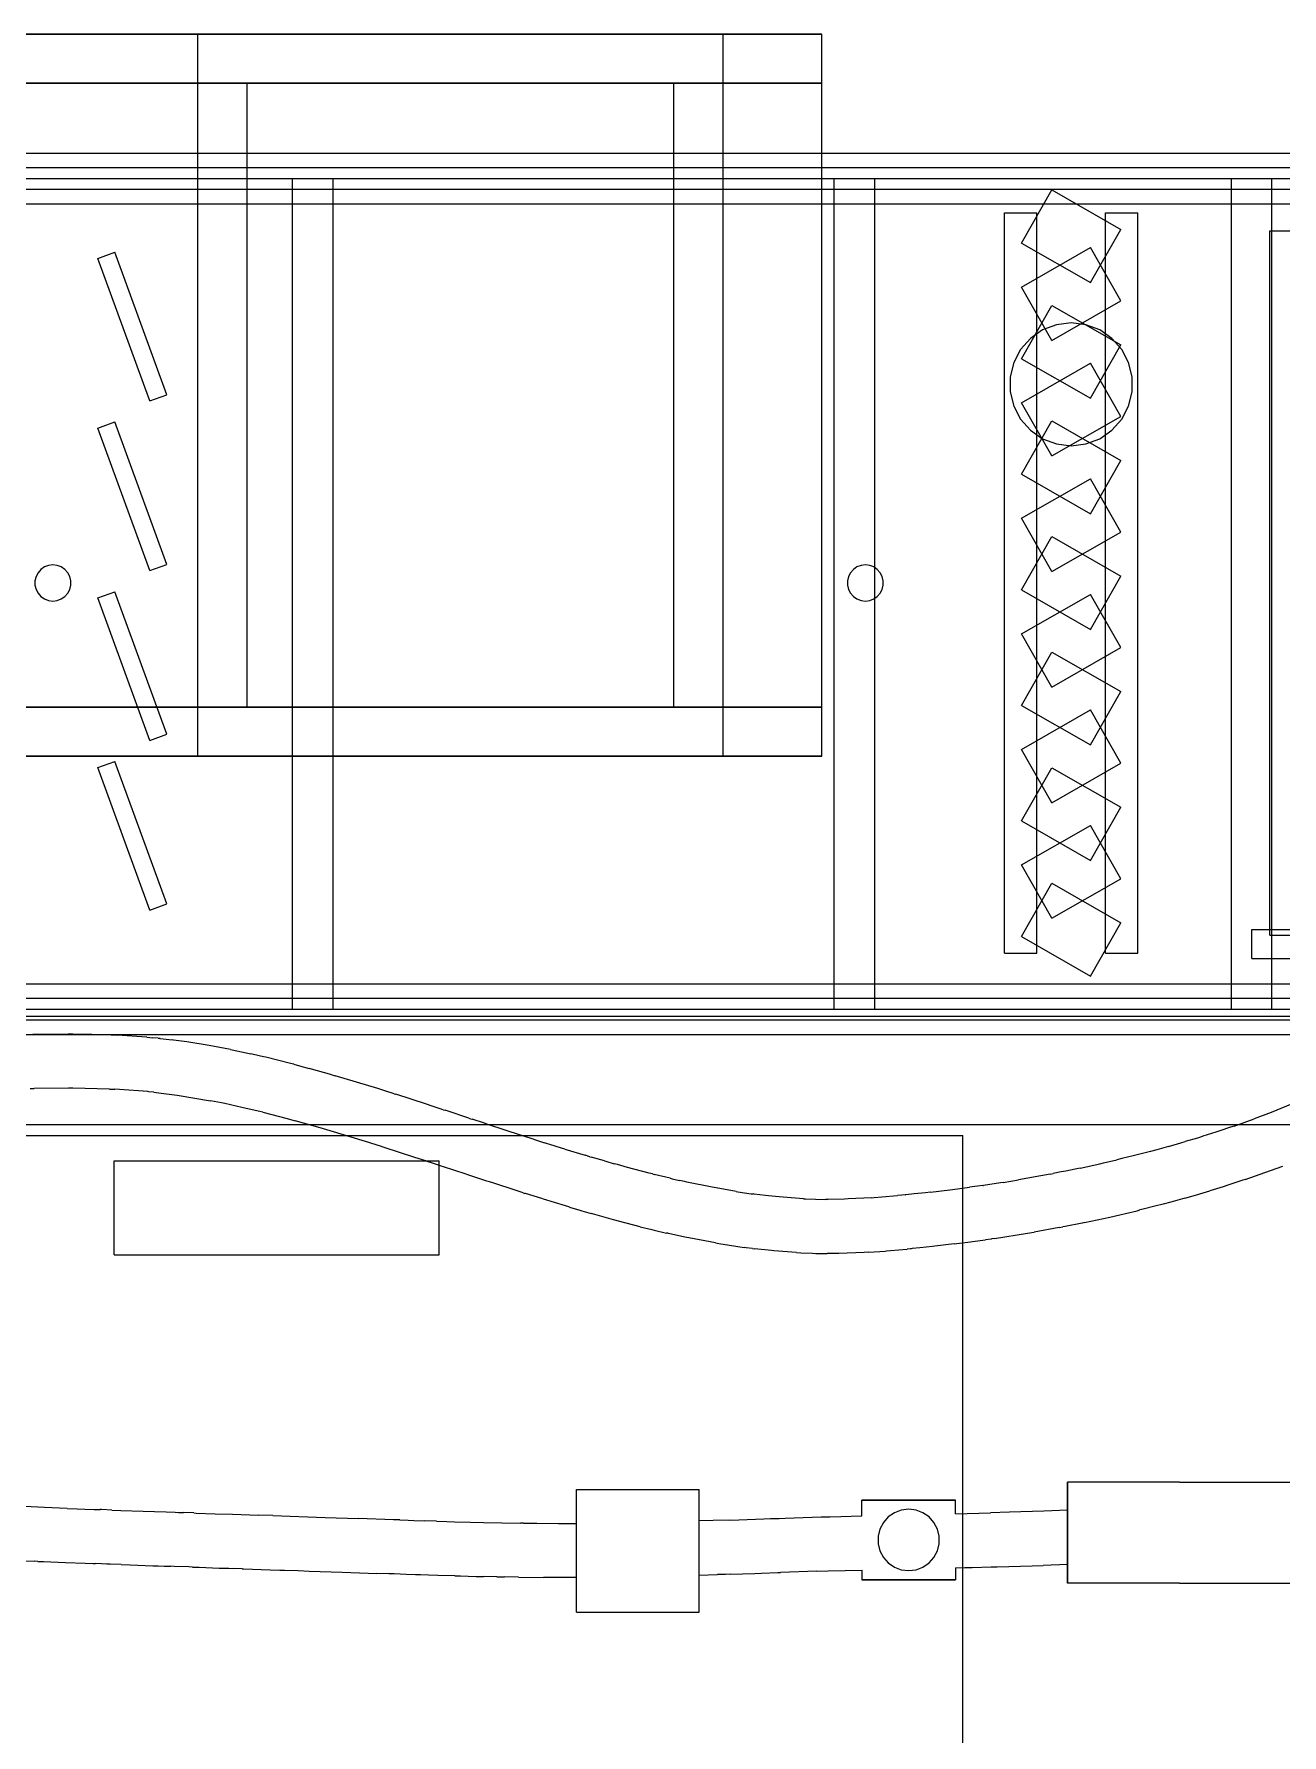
# Model space of a CAD drawing. Header units: millimetres. Extents: x -1175 to 655, y -895 to 720.
# Drawn here: x -261 to -223, y 9 to 60.8 of the extents above; entities that cross this region are included whole.
import ezdxf

# ---------------------------------------------------------------- set-up
doc = ezdxf.new("R2010")
doc.units = ezdxf.units.MM
doc.layers.add('HIDDEN', color=8, linetype='Continuous')
doc.layers.add('VISIBLE', color=7, linetype='Continuous')

msp = doc.modelspace()

# ---------------------------------------------------------------- linework, layer by layer
at = {"layer": 'HIDDEN'}
for points in [[(-237, 60.8), (-357, 60.8)], [(-300.9, 60.8), (-237, 60.8)], [(-300.9, 60.8), (-237, 60.8)], [(-256, 60.8), (-240, 60.8)], [(-256, 38.8), (-256, 60.8)], [(-240, 38.8), (-240, 60.8)], [(-237, 38.8), (-237, 60.8)], [(-237, 38.8), (-237, 60.8)], [(-237, 38.8), (-237, 60.8)], [(-237, 59.3), (-357, 59.3)], [(-237, 59.3), (-357, 59.3)], [(-300.9, 59.3), (-237, 59.3)], [(-300.9, 59.3), (-237, 59.3)], [(-254.5, 40.3), (-254.5, 59.3)], [(-241.5, 59.3), (-254.5, 59.3)], [(-241.5, 40.3), (-241.5, 59.3)], [(-237, 40.3), (-237, 59.3)], [(-237, 40.3), (-237, 59.3)], [(-237, 40.3), (-237, 59.3)], [(-237, 40.3), (-237, 59.3)], [(-317.4, 57.17), (-97.4, 57.17)], [(-317.4, 57.17), (-97.4, 57.17)], [(-317.4, 57.17), (-97.4, 57.17)], [(-256, 38.8), (-256, 57.17)], [(-254.5, 40.3), (-254.5, 57.17)], [(-241.5, 40.3), (-241.5, 57.17)], [(-240, 38.8), (-240, 57.17)], [(-237, 38.8), (-237, 57.17)], [(-317.4, 56.73), (-97.4, 56.73)], [(-317.4, 56.73), (-97.4, 56.73)], [(-317.4, 56.4), (-97.4, 56.4)], [(-317.4, 56.4), (-97.4, 56.4)], [(-317.4, 56.4), (-97.4, 56.4)], [(-317.4, 56.4), (-97.4, 56.4)], [(-317.4, 56.07), (-97.4, 56.07)], [(-317.4, 56.07), (-97.4, 56.07)], [(-253.116, 56.4), (-251.884, 56.4)], [(-253.116, 56.4), (-251.884, 56.4)], [(-253.116, 31.1), (-253.116, 56.4)], [(-253.116, 31.1), (-253.116, 56.4)], [(-253.116, 56.4), (-251.884, 56.4)], [(-253.116, 56.4), (-251.884, 56.4)], [(-253.116, 31.1), (-253.116, 56.4)], [(-253.116, 55.63), (-253.116, 56.4)], [(-251.884, 31.1), (-251.884, 56.4)], [(-251.884, 31.1), (-251.884, 56.4)], [(-251.884, 31.1), (-251.884, 56.4)], [(-251.884, 55.63), (-251.884, 56.4)], [(-236.616, 56.4), (-235.384, 56.4)], [(-236.616, 56.4), (-235.384, 56.4)], [(-236.616, 31.1), (-236.616, 56.4)], [(-236.616, 31.1), (-236.616, 56.4)], [(-236.616, 56.4), (-235.384, 56.4)], [(-236.616, 56.4), (-235.384, 56.4)], [(-236.616, 31.1), (-236.616, 56.4)], [(-236.616, 55.63), (-236.616, 56.4)], [(-235.384, 31.1), (-235.384, 56.4)], [(-235.384, 31.1), (-235.384, 56.4)], [(-235.384, 31.1), (-235.384, 56.4)], [(-235.384, 55.63), (-235.384, 56.4)], [(-230.915, 54.43), (-229.985, 56.053)], [(-230.915, 54.43), (-229.985, 56.053)], [(-229.985, 56.053), (-227.885, 54.85)], [(-229.985, 56.053), (-227.885, 54.85)], [(-224.516, 56.4), (-223.284, 56.4)], [(-224.516, 56.4), (-223.284, 56.4)], [(-224.516, 31.1), (-224.516, 56.4)], [(-224.516, 31.1), (-224.516, 56.4)], [(-224.516, 56.4), (-223.284, 56.4)], [(-224.516, 56.4), (-223.284, 56.4)], [(-224.516, 31.1), (-224.516, 56.4)], [(-224.516, 55.63), (-224.516, 56.4)], [(-223.284, 31.1), (-223.284, 56.4)], [(-223.284, 31.1), (-223.284, 56.4)], [(-223.284, 31.1), (-223.284, 56.4)], [(-223.284, 55.63), (-223.284, 56.4)], [(-317.4, 55.63), (-97.4, 55.63)], [(-317.4, 55.63), (-97.4, 55.63)], [(-317.4, 55.63), (-97.4, 55.63)], [(-231.435, 55.355), (-230.445, 55.355)], [(-231.435, 55.355), (-230.445, 55.355)], [(-231.435, 32.805), (-231.435, 55.355)], [(-231.435, 32.805), (-231.435, 55.355)], [(-230.445, 32.805), (-230.445, 55.355)], [(-230.445, 32.805), (-230.445, 55.355)], [(-228.355, 55.355), (-227.365, 55.355)], [(-228.355, 55.355), (-227.365, 55.355)], [(-228.355, 32.805), (-228.355, 55.355)], [(-228.355, 32.805), (-228.355, 55.355)], [(-227.365, 32.805), (-227.365, 55.355)], [(-227.365, 32.805), (-227.365, 55.355)], [(-230.915, 54.43), (-228.815, 53.227)], [(-230.915, 54.43), (-228.815, 53.227)], [(-228.815, 53.227), (-227.885, 54.85)], [(-228.815, 53.227), (-227.885, 54.85)], [(-223.35, 54.805), (-211.25, 54.805)], [(-223.35, 54.805), (-211.25, 54.805)], [(-223.35, 33.355), (-223.35, 54.805)], [(-223.35, 33.355), (-223.35, 54.805)], [(-259.05, 53.966), (-258.534, 54.154)], [(-259.05, 53.966), (-258.534, 54.154)], [(-257.466, 49.626), (-259.05, 53.966)], [(-257.466, 49.626), (-259.05, 53.966)], [(-256.95, 49.814), (-258.534, 54.154)], [(-256.95, 49.814), (-258.534, 54.154)], [(-230.915, 53.09), (-228.815, 54.293)], [(-230.915, 53.09), (-228.815, 54.293)], [(-227.885, 52.67), (-228.815, 54.293)], [(-227.885, 52.67), (-228.815, 54.293)], [(-229.985, 51.467), (-230.915, 53.09)], [(-229.985, 51.467), (-230.915, 53.09)], [(-230.915, 50.91), (-229.985, 52.533)], [(-230.915, 50.91), (-229.985, 52.533)], [(-229.985, 51.467), (-227.885, 52.67)], [(-229.985, 51.467), (-227.885, 52.67)], [(-229.985, 52.533), (-227.885, 51.33)], [(-229.985, 52.533), (-227.885, 51.33)], [(-229.848, 51.946), (-230.269, 51.786)], [(-229.4, 52), (-229.848, 51.946)], [(-228.952, 51.946), (-229.4, 52)], [(-228.531, 51.786), (-228.952, 51.946)], [(-230.64, 51.53), (-230.939, 51.192)], [(-230.269, 51.786), (-230.64, 51.53)], [(-228.815, 49.707), (-227.885, 51.33)], [(-228.815, 49.707), (-227.885, 51.33)], [(-228.16, 51.53), (-228.531, 51.786)], [(-227.861, 51.192), (-228.16, 51.53)], [(-231.148, 50.793), (-231.256, 50.355)], [(-230.939, 51.192), (-231.148, 50.793)], [(-230.915, 50.91), (-228.815, 49.707)], [(-230.915, 50.91), (-228.815, 49.707)], [(-227.652, 50.793), (-227.861, 51.192)], [(-227.544, 50.355), (-227.652, 50.793)], [(-231.256, 50.355), (-231.256, 49.905)], [(-230.915, 49.57), (-228.815, 50.773)], [(-230.915, 49.57), (-228.815, 50.773)], [(-227.885, 49.15), (-228.815, 50.773)], [(-227.885, 49.15), (-228.815, 50.773)], [(-227.544, 49.905), (-227.544, 50.355)], [(-257.466, 49.626), (-256.95, 49.814)], [(-257.466, 49.626), (-256.95, 49.814)], [(-231.256, 49.905), (-231.148, 49.467)], [(-227.652, 49.467), (-227.544, 49.905)], [(-231.148, 49.467), (-230.939, 49.068)], [(-229.985, 47.947), (-230.915, 49.57)], [(-229.985, 47.947), (-230.915, 49.57)], [(-227.861, 49.068), (-227.652, 49.467)], [(-259.05, 48.796), (-258.534, 48.984)], [(-259.05, 48.796), (-258.534, 48.984)], [(-257.466, 44.456), (-259.05, 48.796)], [(-257.466, 44.456), (-259.05, 48.796)], [(-256.95, 44.644), (-258.534, 48.984)], [(-256.95, 44.644), (-258.534, 48.984)], [(-230.939, 49.068), (-230.64, 48.73)], [(-230.915, 47.39), (-229.985, 49.013)], [(-230.915, 47.39), (-229.985, 49.013)], [(-230.64, 48.73), (-230.269, 48.474)], [(-229.985, 47.947), (-227.885, 49.15)], [(-229.985, 47.947), (-227.885, 49.15)], [(-229.985, 49.013), (-227.885, 47.81)], [(-229.985, 49.013), (-227.885, 47.81)], [(-228.531, 48.474), (-228.16, 48.73)], [(-228.16, 48.73), (-227.861, 49.068)], [(-230.269, 48.474), (-229.848, 48.314)], [(-229.848, 48.314), (-229.4, 48.26)], [(-229.4, 48.26), (-228.952, 48.314)], [(-228.952, 48.314), (-228.531, 48.474)], [(-228.815, 46.187), (-227.885, 47.81)], [(-228.815, 46.187), (-227.885, 47.81)], [(-230.915, 47.39), (-228.815, 46.187)], [(-230.915, 47.39), (-228.815, 46.187)], [(-230.915, 46.05), (-228.815, 47.253)], [(-230.915, 46.05), (-228.815, 47.253)], [(-227.885, 45.63), (-228.815, 47.253)], [(-227.885, 45.63), (-228.815, 47.253)], [(-229.985, 44.427), (-230.915, 46.05)], [(-229.985, 44.427), (-230.915, 46.05)], [(-229.985, 44.427), (-227.885, 45.63)], [(-229.985, 44.427), (-227.885, 45.63)], [(-230.915, 43.87), (-229.985, 45.493)], [(-230.915, 43.87), (-229.985, 45.493)], [(-229.985, 45.493), (-227.885, 44.29)], [(-229.985, 45.493), (-227.885, 44.29)], [(-260.676, 44.567), (-260.785, 44.492)], [(-260.552, 44.614), (-260.676, 44.567)], [(-260.42, 44.63), (-260.552, 44.614)], [(-260.288, 44.614), (-260.42, 44.63)], [(-260.164, 44.567), (-260.288, 44.614)], [(-260.055, 44.492), (-260.164, 44.567)], [(-257.466, 44.456), (-256.95, 44.644)], [(-257.466, 44.456), (-256.95, 44.644)], [(-235.926, 44.567), (-236.035, 44.492)], [(-235.802, 44.614), (-235.926, 44.567)], [(-235.67, 44.63), (-235.802, 44.614)], [(-235.538, 44.614), (-235.67, 44.63)], [(-235.414, 44.567), (-235.538, 44.614)], [(-235.305, 44.492), (-235.414, 44.567)], [(-260.934, 44.275), (-260.966, 44.146)], [(-260.966, 44.146), (-260.966, 44.014)], [(-260.873, 44.392), (-260.934, 44.275)], [(-260.785, 44.492), (-260.873, 44.392)], [(-259.967, 44.392), (-260.055, 44.492)], [(-259.906, 44.275), (-259.967, 44.392)], [(-259.874, 44.146), (-259.906, 44.275)], [(-259.874, 44.014), (-259.874, 44.146)], [(-236.184, 44.275), (-236.216, 44.146)], [(-236.216, 44.146), (-236.216, 44.014)], [(-236.123, 44.392), (-236.184, 44.275)], [(-236.035, 44.492), (-236.123, 44.392)], [(-235.384, 43.614), (-235.384, 44.546)], [(-235.217, 44.392), (-235.305, 44.492)], [(-235.156, 44.275), (-235.217, 44.392)], [(-235.124, 44.146), (-235.156, 44.275)], [(-235.124, 44.014), (-235.124, 44.146)], [(-228.815, 42.667), (-227.885, 44.29)], [(-228.815, 42.667), (-227.885, 44.29)], [(-260.966, 44.014), (-260.934, 43.885)], [(-260.934, 43.885), (-260.873, 43.768)], [(-260.873, 43.768), (-260.785, 43.668)], [(-260.785, 43.668), (-260.676, 43.593)], [(-260.676, 43.593), (-260.552, 43.546)], [(-260.552, 43.546), (-260.42, 43.53)], [(-260.42, 43.53), (-260.288, 43.546)], [(-260.288, 43.546), (-260.164, 43.593)], [(-260.164, 43.593), (-260.055, 43.668)], [(-260.055, 43.668), (-259.967, 43.768)], [(-259.967, 43.768), (-259.906, 43.885)], [(-259.906, 43.885), (-259.874, 44.014)], [(-259.05, 43.626), (-258.534, 43.814)], [(-259.05, 43.626), (-258.534, 43.814)], [(-257.466, 39.286), (-259.05, 43.626)], [(-257.466, 39.286), (-259.05, 43.626)], [(-256.95, 39.474), (-258.534, 43.814)], [(-256.95, 39.474), (-258.534, 43.814)], [(-236.216, 44.014), (-236.184, 43.885)], [(-236.184, 43.885), (-236.123, 43.768)], [(-236.123, 43.768), (-236.035, 43.668)], [(-236.035, 43.668), (-235.926, 43.593)], [(-235.926, 43.593), (-235.802, 43.546)], [(-235.802, 43.546), (-235.67, 43.53)], [(-235.67, 43.53), (-235.538, 43.546)], [(-235.538, 43.546), (-235.414, 43.593)], [(-235.414, 43.593), (-235.305, 43.668)], [(-235.305, 43.668), (-235.217, 43.768)], [(-235.217, 43.768), (-235.156, 43.885)], [(-235.156, 43.885), (-235.124, 44.014)], [(-230.915, 43.87), (-228.815, 42.667)], [(-230.915, 43.87), (-228.815, 42.667)], [(-230.915, 42.53), (-228.815, 43.733)], [(-230.915, 42.53), (-228.815, 43.733)], [(-227.885, 42.11), (-228.815, 43.733)], [(-227.885, 42.11), (-228.815, 43.733)], [(-229.985, 40.907), (-230.915, 42.53)], [(-229.985, 40.907), (-230.915, 42.53)], [(-230.915, 40.35), (-229.985, 41.973)], [(-230.915, 40.35), (-229.985, 41.973)], [(-229.985, 40.907), (-227.885, 42.11)], [(-229.985, 40.907), (-227.885, 42.11)], [(-229.985, 41.973), (-227.885, 40.77)], [(-229.985, 41.973), (-227.885, 40.77)], [(-228.815, 39.147), (-227.885, 40.77)], [(-228.815, 39.147), (-227.885, 40.77)], [(-237, 40.3), (-357, 40.3)], [(-237, 40.3), (-357, 40.3)], [(-300.9, 40.3), (-237, 40.3)], [(-300.9, 40.3), (-237, 40.3)], [(-241.5, 40.3), (-254.5, 40.3)], [(-241.5, 40.3), (-254.5, 40.3)], [(-230.915, 40.35), (-228.815, 39.147)], [(-230.915, 40.35), (-228.815, 39.147)], [(-230.915, 39.01), (-228.815, 40.213)], [(-230.915, 39.01), (-228.815, 40.213)], [(-227.885, 38.59), (-228.815, 40.213)], [(-227.885, 38.59), (-228.815, 40.213)], [(-257.466, 39.286), (-256.95, 39.474)], [(-257.466, 39.286), (-256.95, 39.474)], [(-229.985, 37.387), (-230.915, 39.01)], [(-229.985, 37.387), (-230.915, 39.01)], [(-237, 38.8), (-357, 38.8)], [(-237, 38.8), (-357, 38.8)], [(-300.9, 38.8), (-237, 38.8)], [(-300.9, 38.8), (-237, 38.8)], [(-259.05, 38.456), (-258.534, 38.644)], [(-259.05, 38.456), (-258.534, 38.644)], [(-257.466, 34.116), (-259.05, 38.456)], [(-257.466, 34.116), (-259.05, 38.456)], [(-256.95, 34.304), (-258.534, 38.644)], [(-256.95, 34.304), (-258.534, 38.644)], [(-256, 38.8), (-240, 38.8)], [(-256, 38.8), (-240, 38.8)], [(-230.915, 36.83), (-229.985, 38.453)], [(-230.915, 36.83), (-229.985, 38.453)], [(-229.985, 37.387), (-227.885, 38.59)], [(-229.985, 37.387), (-227.885, 38.59)], [(-229.985, 38.453), (-227.885, 37.25)], [(-229.985, 38.453), (-227.885, 37.25)], [(-230.915, 36.83), (-228.815, 35.627)], [(-230.915, 36.83), (-228.815, 35.627)], [(-228.815, 35.627), (-227.885, 37.25)], [(-228.815, 35.627), (-227.885, 37.25)], [(-230.915, 35.49), (-228.815, 36.693)], [(-230.915, 35.49), (-228.815, 36.693)], [(-227.885, 35.07), (-228.815, 36.693)], [(-227.885, 35.07), (-228.815, 36.693)], [(-229.985, 33.867), (-230.915, 35.49)], [(-229.985, 33.867), (-230.915, 35.49)], [(-230.915, 33.31), (-229.985, 34.933)], [(-230.915, 33.31), (-229.985, 34.933)], [(-229.985, 33.867), (-227.885, 35.07)], [(-229.985, 33.867), (-227.885, 35.07)], [(-229.985, 34.933), (-227.885, 33.73)], [(-229.985, 34.933), (-227.885, 33.73)], [(-257.466, 34.116), (-256.95, 34.304)], [(-257.466, 34.116), (-256.95, 34.304)], [(-228.815, 32.107), (-227.885, 33.73)], [(-228.815, 32.107), (-227.885, 33.73)], [(-230.915, 33.31), (-228.815, 32.107)], [(-230.915, 33.31), (-228.815, 32.107)], [(-223.9, 33.52), (-210.7, 33.52)], [(-223.9, 33.52), (-210.7, 33.52)], [(-223.9, 32.64), (-223.9, 33.52)], [(-223.9, 32.64), (-223.9, 33.52)], [(-223.35, 33.355), (-211.25, 33.355)], [(-223.35, 33.355), (-211.25, 33.355)], [(-231.435, 32.805), (-230.445, 32.805)], [(-231.435, 32.805), (-230.445, 32.805)], [(-228.355, 32.805), (-227.365, 32.805)], [(-228.355, 32.805), (-227.365, 32.805)], [(-223.9, 32.64), (-210.7, 32.64)], [(-223.9, 32.64), (-210.7, 32.64)], [(-317.4, 31.87), (-97.4, 31.87)], [(-317.4, 31.87), (-97.4, 31.87)], [(-317.4, 31.87), (-97.4, 31.87)], [(-253.116, 31.1), (-253.116, 31.87)], [(-251.884, 31.1), (-251.884, 31.87)], [(-236.616, 31.1), (-236.616, 31.87)], [(-235.384, 31.1), (-235.384, 31.87)], [(-224.516, 31.1), (-224.516, 31.87)], [(-223.284, 31.1), (-223.284, 31.87)], [(-317.4, 31.43), (-97.4, 31.43)], [(-317.4, 31.43), (-97.4, 31.43)], [(-317.4, 31.1), (-97.4, 31.1)], [(-317.4, 31.1), (-97.4, 31.1)], [(-317.4, 31.1), (-97.4, 31.1)], [(-317.4, 31.1), (-97.4, 31.1)], [(-253.116, 31.1), (-251.884, 31.1)], [(-253.116, 31.1), (-251.884, 31.1)], [(-253.116, 31.1), (-251.884, 31.1)], [(-253.116, 31.1), (-251.884, 31.1)], [(-236.616, 31.1), (-235.384, 31.1)], [(-236.616, 31.1), (-235.384, 31.1)], [(-236.616, 31.1), (-235.384, 31.1)], [(-236.616, 31.1), (-235.384, 31.1)], [(-224.516, 31.1), (-223.284, 31.1)], [(-224.516, 31.1), (-223.284, 31.1)], [(-224.516, 31.1), (-223.284, 31.1)], [(-224.516, 31.1), (-223.284, 31.1)], [(-317.4, 30.88), (-97.4, 30.88)], [(-317.4, 30.88), (-97.4, 30.88)], [(-317.4, 30.77), (-97.4, 30.77)], [(-317.4, 30.77), (-97.4, 30.77)], [(-317.4, 30.33), (-97.4, 30.33)], [(-317.4, 30.33), (-97.4, 30.33)], [(-317.4, 30.33), (-97.4, 30.33)], [(-261.09, 30.33), (-259.434, 30.33)], [(-317.4, 27.58), (-97.4, 27.58)], [(-252.619, 27.58), (-247.146, 27.58)], [(-224.313, 27.58), (-220.16, 27.58)], [(-296.5, 27.25), (-232.7, 27.25)], [(-251.506, 27.25), (-246.134, 27.25)], [(-232.7, 8.55), (-232.7, 27.25)], [(-258.55, 26.48), (-248.65, 26.48)], [(-258.55, 26.48), (-248.65, 26.48)], [(-258.55, 23.62), (-258.55, 26.48)], [(-258.55, 23.62), (-258.55, 26.48)], [(-248.65, 23.62), (-248.65, 26.48)], [(-248.65, 23.62), (-248.65, 26.48)], [(-232.7, 23.979), (-232.7, 25.643)], [(-258.55, 23.62), (-248.65, 23.62)], [(-258.55, 23.62), (-248.65, 23.62)], [(-229.51, 16.69), (-229.51, 16.679)], [(-229.51, 16.679), (-229.51, 16.59)], [(-229.51, 16.59), (-229.51, 16.417)], [(-244.47, 16.47), (-240.73, 16.47)], [(-244.47, 12.73), (-244.47, 16.47)], [(-240.73, 12.73), (-240.73, 16.47)], [(-235.77, 16.14), (-235.78, 16.14)], [(-235.687, 16.14), (-235.77, 16.14)], [(-235.527, 16.14), (-235.687, 16.14)], [(-235.298, 16.14), (-235.527, 16.14)], [(-235.015, 16.14), (-235.298, 16.14)], [(-234.692, 16.14), (-235.015, 16.14)], [(-234.35, 16.14), (-234.692, 16.14)], [(-234.008, 16.14), (-234.35, 16.14)], [(-233.685, 16.14), (-234.008, 16.14)], [(-233.402, 16.14), (-233.685, 16.14)], [(-233.173, 16.14), (-233.402, 16.14)], [(-233.013, 16.14), (-233.173, 16.14)], [(-232.93, 16.14), (-233.013, 16.14)], [(-232.92, 16.14), (-232.93, 16.14)], [(-229.51, 16.417), (-229.51, 16.171)], [(-229.51, 16.171), (-229.51, 15.866)], [(-234.97, 15.63), (-235.119, 15.461)], [(-234.785, 15.758), (-234.97, 15.63)], [(-234.574, 15.838), (-234.785, 15.758)], [(-234.35, 15.865), (-234.574, 15.838)], [(-234.126, 15.838), (-234.35, 15.865)], [(-233.915, 15.758), (-234.126, 15.838)], [(-233.73, 15.63), (-233.915, 15.758)], [(-233.581, 15.461), (-233.73, 15.63)], [(-232.7, 14.087), (-232.7, 15.737)], [(-229.51, 15.866), (-229.51, 15.519)], [(-235.224, 15.262), (-235.278, 15.043)], [(-235.278, 15.043), (-235.278, 14.817)], [(-235.119, 15.461), (-235.224, 15.262)], [(-233.476, 15.262), (-233.581, 15.461)], [(-233.422, 15.043), (-233.476, 15.262)], [(-233.422, 14.817), (-233.422, 15.043)], [(-229.51, 15.519), (-229.51, 15.15)], [(-229.51, 15.15), (-229.51, 14.781)], [(-235.278, 14.817), (-235.224, 14.598)], [(-235.224, 14.598), (-235.119, 14.399)], [(-233.581, 14.399), (-233.476, 14.598)], [(-233.476, 14.598), (-233.422, 14.817)], [(-229.51, 14.781), (-229.51, 14.434)], [(-235.119, 14.399), (-234.97, 14.23)], [(-234.97, 14.23), (-234.785, 14.102)], [(-234.785, 14.102), (-234.574, 14.022)], [(-234.574, 14.022), (-234.35, 13.995)], [(-234.35, 13.995), (-234.126, 14.022)], [(-234.126, 14.022), (-233.915, 14.102)], [(-233.915, 14.102), (-233.73, 14.23)], [(-233.73, 14.23), (-233.581, 14.399)], [(-229.51, 14.434), (-229.51, 14.129)], [(-229.51, 14.129), (-229.51, 13.883)], [(-235.77, 13.72), (-235.78, 13.72)], [(-235.687, 13.72), (-235.77, 13.72)], [(-235.527, 13.72), (-235.687, 13.72)], [(-235.298, 13.72), (-235.527, 13.72)], [(-235.015, 13.72), (-235.298, 13.72)], [(-234.692, 13.72), (-235.015, 13.72)], [(-234.35, 13.72), (-234.692, 13.72)], [(-234.008, 13.72), (-234.35, 13.72)], [(-233.685, 13.72), (-234.008, 13.72)], [(-233.402, 13.72), (-233.685, 13.72)], [(-233.173, 13.72), (-233.402, 13.72)], [(-233.013, 13.72), (-233.173, 13.72)], [(-232.93, 13.72), (-233.013, 13.72)], [(-232.92, 13.72), (-232.93, 13.72)], [(-229.51, 13.883), (-229.51, 13.71)], [(-229.51, 13.71), (-229.51, 13.621)], [(-229.51, 13.621), (-229.51, 13.61)], [(-244.47, 12.73), (-240.73, 12.73)]]:
    msp.add_lwpolyline(points, dxfattribs=at)
at = {"layer": 'VISIBLE'}
for points in [[(-237, 60.8), (-357, 60.8)], [(-256, 60.8), (-240, 60.8)], [(-256, 57.17), (-256, 60.8)], [(-240, 57.17), (-240, 60.8)], [(-237, 57.17), (-237, 60.8)], [(-254.5, 57.17), (-254.5, 59.3)], [(-241.5, 59.3), (-254.5, 59.3)], [(-241.5, 57.17), (-241.5, 59.3)], [(-317.4, 57.17), (-97.4, 57.17)], [(-317.4, 55.63), (-97.4, 55.63)], [(-253.116, 31.87), (-253.116, 55.63)], [(-251.884, 31.87), (-251.884, 55.63)], [(-236.616, 31.87), (-236.616, 55.63)], [(-235.384, 44.546), (-235.384, 55.63)], [(-224.516, 31.87), (-224.516, 55.63)], [(-223.284, 31.87), (-223.284, 55.63)], [(-229.848, 51.946), (-230.269, 51.786)], [(-229.4, 52), (-229.848, 51.946)], [(-228.952, 51.946), (-229.4, 52)], [(-228.531, 51.786), (-228.952, 51.946)], [(-230.64, 51.53), (-230.939, 51.192)], [(-230.269, 51.786), (-230.64, 51.53)], [(-228.16, 51.53), (-228.531, 51.786)], [(-227.861, 51.192), (-228.16, 51.53)], [(-231.148, 50.793), (-231.256, 50.355)], [(-230.939, 51.192), (-231.148, 50.793)], [(-227.652, 50.793), (-227.861, 51.192)], [(-227.544, 50.355), (-227.652, 50.793)], [(-231.256, 50.355), (-231.256, 49.905)], [(-227.544, 49.905), (-227.544, 50.355)], [(-231.256, 49.905), (-231.148, 49.467)], [(-227.652, 49.467), (-227.544, 49.905)], [(-231.148, 49.467), (-230.939, 49.068)], [(-227.861, 49.068), (-227.652, 49.467)], [(-230.939, 49.068), (-230.64, 48.73)], [(-230.64, 48.73), (-230.269, 48.474)], [(-228.531, 48.474), (-228.16, 48.73)], [(-228.16, 48.73), (-227.861, 49.068)], [(-230.269, 48.474), (-229.848, 48.314)], [(-229.848, 48.314), (-229.4, 48.26)], [(-229.4, 48.26), (-228.952, 48.314)], [(-228.952, 48.314), (-228.531, 48.474)], [(-260.676, 44.567), (-260.785, 44.492)], [(-260.552, 44.614), (-260.676, 44.567)], [(-260.42, 44.63), (-260.552, 44.614)], [(-260.288, 44.614), (-260.42, 44.63)], [(-260.164, 44.567), (-260.288, 44.614)], [(-260.055, 44.492), (-260.164, 44.567)], [(-235.926, 44.567), (-236.035, 44.492)], [(-235.802, 44.614), (-235.926, 44.567)], [(-235.67, 44.63), (-235.802, 44.614)], [(-235.538, 44.614), (-235.67, 44.63)], [(-235.414, 44.567), (-235.538, 44.614)], [(-235.305, 44.492), (-235.414, 44.567)], [(-260.934, 44.275), (-260.966, 44.146)], [(-260.966, 44.146), (-260.966, 44.014)], [(-260.873, 44.392), (-260.934, 44.275)], [(-260.785, 44.492), (-260.873, 44.392)], [(-259.967, 44.392), (-260.055, 44.492)], [(-259.906, 44.275), (-259.967, 44.392)], [(-259.874, 44.146), (-259.906, 44.275)], [(-259.874, 44.014), (-259.874, 44.146)], [(-236.184, 44.275), (-236.216, 44.146)], [(-236.216, 44.146), (-236.216, 44.014)], [(-236.123, 44.392), (-236.184, 44.275)], [(-236.035, 44.492), (-236.123, 44.392)], [(-235.217, 44.392), (-235.305, 44.492)], [(-235.156, 44.275), (-235.217, 44.392)], [(-235.124, 44.146), (-235.156, 44.275)], [(-235.124, 44.014), (-235.124, 44.146)], [(-260.966, 44.014), (-260.934, 43.885)], [(-260.934, 43.885), (-260.873, 43.768)], [(-260.873, 43.768), (-260.785, 43.668)], [(-260.785, 43.668), (-260.676, 43.593)], [(-260.676, 43.593), (-260.552, 43.546)], [(-260.552, 43.546), (-260.42, 43.53)], [(-260.42, 43.53), (-260.288, 43.546)], [(-260.288, 43.546), (-260.164, 43.593)], [(-260.164, 43.593), (-260.055, 43.668)], [(-260.055, 43.668), (-259.967, 43.768)], [(-259.967, 43.768), (-259.906, 43.885)], [(-259.906, 43.885), (-259.874, 44.014)], [(-236.216, 44.014), (-236.184, 43.885)], [(-236.184, 43.885), (-236.123, 43.768)], [(-236.123, 43.768), (-236.035, 43.668)], [(-236.035, 43.668), (-235.926, 43.593)], [(-235.926, 43.593), (-235.802, 43.546)], [(-235.802, 43.546), (-235.67, 43.53)], [(-235.67, 43.53), (-235.538, 43.546)], [(-235.538, 43.546), (-235.414, 43.593)], [(-235.414, 43.593), (-235.305, 43.668)], [(-235.384, 31.87), (-235.384, 43.614)], [(-235.305, 43.668), (-235.217, 43.768)], [(-235.217, 43.768), (-235.156, 43.885)], [(-235.156, 43.885), (-235.124, 44.014)], [(-317.4, 31.87), (-217.654, 31.87)], [(-259.95, 30.339), (-261.031, 30.331)], [(-259.811, 30.338), (-259.95, 30.339)], [(-258.643, 30.312), (-259.811, 30.338)], [(-259.434, 30.33), (-218.978, 30.33)], [(-258.643, 30.312), (-258.464, 30.304)], [(-257.562, 30.245), (-258.464, 30.304)], [(-257.562, 30.245), (-257.379, 30.228)], [(-257.211, 30.211), (-257.379, 30.228)], [(-257.211, 30.211), (-257.184, 30.208)], [(-257.155, 30.205), (-257.184, 30.208)], [(-257.155, 30.205), (-256.79, 30.163)], [(-256.744, 30.157), (-256.79, 30.163)], [(-256.338, 30.101), (-256.744, 30.157)], [(-255.66, 29.992), (-256.338, 30.101)], [(-255.011, 29.869), (-255.66, 29.992)], [(-255.011, 29.869), (-254.959, 29.859)], [(-254.959, 29.859), (-254.395, 29.738)], [(-254.306, 29.718), (-254.395, 29.738)], [(-254.005, 29.649), (-254.306, 29.718)], [(-253.93, 29.631), (-254.005, 29.649)], [(-253.178, 29.444), (-253.93, 29.631)], [(-253.085, 29.419), (-253.178, 29.444)], [(-253.085, 29.419), (-252.909, 29.373)], [(-252.909, 29.373), (-252.61, 29.292)], [(-251.921, 29.098), (-252.61, 29.292)], [(-251.921, 29.098), (-251.821, 29.069)], [(-250.526, 28.678), (-251.821, 29.069)], [(-261.114, 28.679), (-260.99, 28.682)], [(-259.945, 28.689), (-260.99, 28.682)], [(-259.812, 28.688), (-259.945, 28.689)], [(-258.697, 28.663), (-259.812, 28.688)], [(-258.697, 28.663), (-258.533, 28.656)], [(-258.395, 28.649), (-258.533, 28.656)], [(-257.529, 28.585), (-258.395, 28.649)], [(-257.499, 28.582), (-257.529, 28.585)], [(-257.349, 28.567), (-257.499, 28.582)], [(-257.349, 28.567), (-257.123, 28.541)], [(-257.123, 28.541), (-256.63, 28.476)], [(-250.313, 28.611), (-250.526, 28.678)], [(-250.023, 28.519), (-250.313, 28.611)], [(-250.023, 28.519), (-249.978, 28.505)], [(-249.035, 28.201), (-249.978, 28.505)], [(-256.63, 28.476), (-255.615, 28.306)], [(-255.28, 28.24), (-255.615, 28.306)], [(-255.18, 28.22), (-255.28, 28.24)], [(-254.661, 28.107), (-255.18, 28.22)], [(-254.619, 28.097), (-254.661, 28.107)], [(-254.119, 27.979), (-254.619, 28.097)], [(-254.024, 27.956), (-254.119, 27.979)], [(-248.893, 28.154), (-249.035, 28.201)], [(-248.527, 28.035), (-248.893, 28.154)], [(-248.527, 28.035), (-248.473, 28.017)], [(-248.109, 27.897), (-248.473, 28.017)], [(-222.543, 28.263), (-223.31, 27.949)], [(-271.995, 27.58), (-252.619, 27.58)], [(-254.024, 27.956), (-253.283, 27.765)], [(-253.283, 27.765), (-253.035, 27.698)], [(-252.273, 27.482), (-253.035, 27.698)], [(-252.08, 27.426), (-252.273, 27.482)], [(-248.054, 27.879), (-248.109, 27.897)], [(-247.747, 27.778), (-248.054, 27.879)], [(-247.747, 27.778), (-247.7, 27.762)], [(-247.7, 27.762), (-247.645, 27.744)], [(-247.276, 27.623), (-247.645, 27.744)], [(-247.201, 27.598), (-247.276, 27.623)], [(-246.616, 27.406), (-247.201, 27.598)], [(-247.146, 27.58), (-224.313, 27.58)], [(-224.545, 27.499), (-224.874, 27.389)], [(-224.437, 27.536), (-224.545, 27.499)], [(-224.437, 27.536), (-223.824, 27.754)], [(-223.31, 27.949), (-223.824, 27.754)], [(-273.993, 27.25), (-251.506, 27.25)], [(-250.8, 27.034), (-252.08, 27.426)], [(-250.513, 26.944), (-250.8, 27.034)], [(-250.47, 26.93), (-250.513, 26.944)], [(-246.516, 27.374), (-246.616, 27.406)], [(-245.815, 27.147), (-246.516, 27.374)], [(-246.134, 27.25), (-232.7, 27.25)], [(-245.783, 27.137), (-245.815, 27.147)], [(-245.783, 27.137), (-245.444, 27.029)], [(-245.352, 27), (-245.444, 27.029)], [(-245.279, 26.977), (-245.352, 27)], [(-244.929, 26.867), (-245.279, 26.977)], [(-232.7, 25.643), (-232.7, 27.25)], [(-226.433, 26.916), (-226.055, 27.024)], [(-226.055, 27.024), (-225.923, 27.062)], [(-225.554, 27.173), (-225.923, 27.062)], [(-225.465, 27.201), (-225.554, 27.173)], [(-225.387, 27.225), (-225.465, 27.201)], [(-224.989, 27.351), (-225.387, 27.225)], [(-224.874, 27.389), (-224.989, 27.351)], [(-250.331, 26.886), (-250.47, 26.93)], [(-249.397, 26.583), (-250.331, 26.886)], [(-249.032, 26.464), (-249.397, 26.583)], [(-249.032, 26.464), (-248.979, 26.446)], [(-248.614, 26.326), (-248.979, 26.446)], [(-244.828, 26.836), (-244.929, 26.867)], [(-244.828, 26.836), (-244.208, 26.648)], [(-244.065, 26.605), (-244.208, 26.648)], [(-244.065, 26.605), (-244.018, 26.591)], [(-243.62, 26.475), (-244.018, 26.591)], [(-243.62, 26.475), (-243.578, 26.463)], [(-243.578, 26.463), (-243.317, 26.389)], [(-228.418, 26.413), (-228.011, 26.508)], [(-227.856, 26.545), (-228.011, 26.508)], [(-227.687, 26.587), (-227.856, 26.545)], [(-227.514, 26.63), (-227.687, 26.587)], [(-227.305, 26.682), (-227.514, 26.63)], [(-226.983, 26.766), (-227.305, 26.682)], [(-226.794, 26.817), (-226.983, 26.766)], [(-226.433, 26.916), (-226.794, 26.817)], [(-248.562, 26.309), (-248.614, 26.326)], [(-248.517, 26.294), (-248.562, 26.309)], [(-248.208, 26.192), (-248.517, 26.294)], [(-247.829, 26.068), (-248.208, 26.192)], [(-247.782, 26.052), (-247.829, 26.068)], [(-247.198, 25.861), (-247.782, 26.052)], [(-243.223, 26.363), (-243.317, 26.389)], [(-242.915, 26.278), (-243.223, 26.363)], [(-242.252, 26.103), (-242.915, 26.278)], [(-242.153, 26.078), (-242.252, 26.103)], [(-242.153, 26.078), (-242.102, 26.065)], [(-241.616, 25.947), (-242.102, 26.065)], [(-241.616, 25.947), (-241.56, 25.934)], [(-241.56, 25.934), (-241.336, 25.882)], [(-230.042, 26.073), (-231.005, 25.899)], [(-230.042, 26.073), (-229.95, 26.091)], [(-229.702, 26.14), (-229.95, 26.091)], [(-229.565, 26.167), (-229.702, 26.14)], [(-229.279, 26.226), (-229.565, 26.167)], [(-229.123, 26.258), (-229.279, 26.226)], [(-229.123, 26.258), (-228.522, 26.39)], [(-228.522, 26.39), (-228.418, 26.413)], [(-224.096, 25.909), (-224.168, 25.885)], [(-224.096, 25.909), (-223.326, 26.18)], [(-223.326, 26.18), (-222.956, 26.317)], [(-247.118, 25.835), (-247.198, 25.861)], [(-247.02, 25.803), (-247.118, 25.835)], [(-246.309, 25.573), (-247.02, 25.803)], [(-246.09, 25.503), (-246.309, 25.573)], [(-246.09, 25.503), (-246.039, 25.487)], [(-246.026, 25.482), (-246.039, 25.487)], [(-245.53, 25.326), (-246.026, 25.482)], [(-241.176, 25.846), (-241.336, 25.882)], [(-241.104, 25.831), (-241.176, 25.846)], [(-240.334, 25.673), (-241.104, 25.831)], [(-240.216, 25.651), (-240.334, 25.673)], [(-239.605, 25.545), (-240.216, 25.651)], [(-239.605, 25.545), (-239.557, 25.538)], [(-239.557, 25.538), (-239.151, 25.478)], [(-239.151, 25.478), (-239.085, 25.469)], [(-239.056, 25.465), (-239.085, 25.469)], [(-238.708, 25.421), (-239.056, 25.465)], [(-238.621, 25.412), (-238.708, 25.421)], [(-238.297, 25.378), (-238.621, 25.412)], [(-235.171, 25.378), (-234.689, 25.42)], [(-234.557, 25.433), (-234.689, 25.42)], [(-234.461, 25.442), (-234.557, 25.433)], [(-234.461, 25.442), (-234.445, 25.443)], [(-234.264, 25.464), (-234.445, 25.443)], [(-234.178, 25.47), (-234.264, 25.464)], [(-233.835, 25.506), (-234.178, 25.47)], [(-233.689, 25.522), (-233.835, 25.506)], [(-233.689, 25.522), (-233.097, 25.592)], [(-233.097, 25.592), (-233.014, 25.602)], [(-233.014, 25.602), (-232.494, 25.671)], [(-232.254, 25.704), (-232.494, 25.671)], [(-232.09, 25.728), (-232.254, 25.704)], [(-232.09, 25.728), (-232.068, 25.731)], [(-231.553, 25.809), (-232.068, 25.731)], [(-231.473, 25.822), (-231.553, 25.809)], [(-231.473, 25.822), (-231.005, 25.899)], [(-225.936, 25.342), (-225.611, 25.435)], [(-225.611, 25.435), (-225.38, 25.502)], [(-225.38, 25.502), (-225.174, 25.564)], [(-224.976, 25.625), (-225.174, 25.564)], [(-224.768, 25.689), (-224.976, 25.625)], [(-224.626, 25.735), (-224.768, 25.689)], [(-224.168, 25.885), (-224.626, 25.735)], [(-245.477, 25.31), (-245.53, 25.326)], [(-244.801, 25.103), (-245.477, 25.31)], [(-244.706, 25.075), (-244.801, 25.103)], [(-244.684, 25.068), (-244.706, 25.075)], [(-244.684, 25.068), (-244.365, 24.973)], [(-244.365, 24.973), (-244.304, 24.956)], [(-244.304, 24.956), (-244.024, 24.875)], [(-243.984, 24.863), (-244.024, 24.875)], [(-238.175, 25.367), (-238.297, 25.378)], [(-237.553, 25.324), (-238.175, 25.367)], [(-237.553, 25.324), (-237.496, 25.321)], [(-237.496, 25.321), (-236.88, 25.305)], [(-236.837, 25.304), (-236.88, 25.305)], [(-236.804, 25.304), (-236.837, 25.304)], [(-236.31, 25.312), (-236.804, 25.304)], [(-236.191, 25.316), (-236.31, 25.312)], [(-235.478, 25.355), (-236.191, 25.316)], [(-235.478, 25.355), (-235.397, 25.361)], [(-235.397, 25.361), (-235.171, 25.378)], [(-227.916, 24.836), (-227.75, 24.874)], [(-227.75, 24.874), (-227.393, 24.96)], [(-227.393, 24.96), (-227.306, 24.981)], [(-227.203, 25.007), (-227.306, 24.981)], [(-226.852, 25.095), (-227.203, 25.007)], [(-226.602, 25.16), (-226.852, 25.095)], [(-226.366, 25.223), (-226.602, 25.16)], [(-225.936, 25.342), (-226.366, 25.223)], [(-243.345, 24.685), (-243.984, 24.863)], [(-243.297, 24.672), (-243.345, 24.685)], [(-243.194, 24.644), (-243.297, 24.672)], [(-242.526, 24.47), (-243.194, 24.644)], [(-242.526, 24.47), (-242.179, 24.385)], [(-242.179, 24.385), (-242.101, 24.366)], [(-242.101, 24.366), (-241.728, 24.279)], [(-229.765, 24.447), (-230.529, 24.307)], [(-229.765, 24.447), (-229.655, 24.468)], [(-229.58, 24.482), (-229.655, 24.468)], [(-229.07, 24.584), (-229.58, 24.482)], [(-228.99, 24.6), (-229.07, 24.584)], [(-228.99, 24.6), (-228.416, 24.723)], [(-228.416, 24.723), (-228.226, 24.765)], [(-228.226, 24.765), (-227.916, 24.836)], [(-241.691, 24.271), (-241.728, 24.279)], [(-241.666, 24.265), (-241.691, 24.271)], [(-241.174, 24.158), (-241.666, 24.265)], [(-241.052, 24.133), (-241.174, 24.158)], [(-240.23, 23.977), (-241.052, 24.133)], [(-240.23, 23.977), (-240.132, 23.96)], [(-240.132, 23.96), (-239.804, 23.906)], [(-239.804, 23.906), (-239.365, 23.842)], [(-239.296, 23.832), (-239.365, 23.842)], [(-233.628, 23.869), (-234.015, 23.829)], [(-233.554, 23.877), (-233.628, 23.869)], [(-232.967, 23.946), (-233.554, 23.877)], [(-232.967, 23.946), (-232.804, 23.966)], [(-232.804, 23.966), (-232.467, 24.009)], [(-232.7, 15.737), (-232.7, 23.979)], [(-232.467, 24.009), (-232.403, 24.018)], [(-232.403, 24.018), (-232.008, 24.072)], [(-231.841, 24.096), (-232.008, 24.072)], [(-231.819, 24.1), (-231.841, 24.096)], [(-231.74, 24.111), (-231.819, 24.1)], [(-231.74, 24.111), (-230.731, 24.272)], [(-230.731, 24.272), (-230.529, 24.307)], [(-239.108, 23.808), (-239.296, 23.832)], [(-239.108, 23.808), (-239.044, 23.8)], [(-238.527, 23.743), (-239.044, 23.8)], [(-238.461, 23.736), (-238.527, 23.743)], [(-237.764, 23.683), (-238.461, 23.736)], [(-237.764, 23.683), (-237.636, 23.676)], [(-237.636, 23.676), (-237.285, 23.662)], [(-237.285, 23.662), (-237.175, 23.659)], [(-237.175, 23.659), (-236.832, 23.654)], [(-236.557, 23.656), (-236.832, 23.654)], [(-236.478, 23.657), (-236.557, 23.656)], [(-235.704, 23.687), (-236.478, 23.657)], [(-235.568, 23.695), (-235.704, 23.687)], [(-235.568, 23.695), (-235.065, 23.731)], [(-235.065, 23.731), (-235.029, 23.734)], [(-235.029, 23.734), (-234.529, 23.778)], [(-234.529, 23.778), (-234.395, 23.791)], [(-234.292, 23.801), (-234.395, 23.791)], [(-234.275, 23.802), (-234.292, 23.801)], [(-234.243, 23.805), (-234.275, 23.802)], [(-234.015, 23.829), (-234.243, 23.805)], [(-229.51, 16.679), (-229.51, 16.69)], [(-226.1, 16.69), (-229.51, 16.69)], [(-229.51, 16.59), (-229.51, 16.679)], [(-229.51, 16.417), (-229.51, 16.59)], [(-226.1, 16.69), (-222.69, 16.69)], [(-244.47, 16.47), (-240.73, 16.47)], [(-244.47, 12.73), (-244.47, 16.47)], [(-240.73, 12.73), (-240.73, 16.47)], [(-235.78, 16.14), (-235.77, 16.14)], [(-235.78, 15.664), (-235.78, 16.14)], [(-235.77, 16.14), (-235.687, 16.14)], [(-235.687, 16.14), (-235.527, 16.14)], [(-235.527, 16.14), (-235.298, 16.14)], [(-235.298, 16.14), (-235.015, 16.14)], [(-235.015, 16.14), (-234.692, 16.14)], [(-234.692, 16.14), (-234.35, 16.14)], [(-234.35, 16.14), (-234.008, 16.14)], [(-234.008, 16.14), (-233.685, 16.14)], [(-233.685, 16.14), (-233.402, 16.14)], [(-233.402, 16.14), (-233.173, 16.14)], [(-233.173, 16.14), (-233.013, 16.14)], [(-233.013, 16.14), (-232.93, 16.14)], [(-232.93, 16.14), (-232.92, 16.14)], [(-232.92, 15.731), (-232.92, 16.14)], [(-229.51, 16.171), (-229.51, 16.417)], [(-229.51, 15.866), (-229.51, 16.171)], [(-260.674, 15.92), (-261.286, 15.945)], [(-259.983, 15.893), (-260.674, 15.92)], [(-259.983, 15.893), (-259.676, 15.881)], [(-259.676, 15.881), (-259.446, 15.872)], [(-259.446, 15.872), (-259.161, 15.861)], [(-259.161, 15.861), (-258.98, 15.854)], [(-258.944, 15.853), (-258.98, 15.854)], [(-258.621, 15.841), (-258.944, 15.853)], [(-258.621, 15.841), (-258.349, 15.831)], [(-258.349, 15.831), (-257.665, 15.806)], [(-257.665, 15.806), (-257.329, 15.794)], [(-257.329, 15.794), (-256.967, 15.782)], [(-256.967, 15.782), (-256.693, 15.772)], [(-256.693, 15.772), (-256.591, 15.769)], [(-256.591, 15.769), (-256.446, 15.764)], [(-256.127, 15.753), (-256.446, 15.764)], [(-256.127, 15.753), (-256.057, 15.75)], [(-256.057, 15.75), (-255.472, 15.73)], [(-255.472, 15.73), (-254.953, 15.713)], [(-254.953, 15.713), (-254.152, 15.686)], [(-253.715, 15.671), (-254.152, 15.686)], [(-253.715, 15.671), (-252.125, 15.617)], [(-252.125, 15.617), (-251.108, 15.582)], [(-250.046, 15.546), (-251.108, 15.582)], [(-249.849, 15.539), (-250.046, 15.546)], [(-239.814, 15.536), (-239.521, 15.546)], [(-239.521, 15.546), (-238.767, 15.572)], [(-238.767, 15.572), (-238.556, 15.579)], [(-238.556, 15.579), (-238.294, 15.588)], [(-238.294, 15.588), (-238.109, 15.594)], [(-238.109, 15.594), (-237.017, 15.63)], [(-237.017, 15.63), (-236.853, 15.635)], [(-236.853, 15.635), (-236.742, 15.637)], [(-236.742, 15.637), (-235.773, 15.664)], [(-234.97, 15.63), (-235.119, 15.461)], [(-234.785, 15.758), (-234.97, 15.63)], [(-234.574, 15.838), (-234.785, 15.758)], [(-234.35, 15.865), (-234.574, 15.838)], [(-234.126, 15.838), (-234.35, 15.865)], [(-233.915, 15.758), (-234.126, 15.838)], [(-233.73, 15.63), (-233.915, 15.758)], [(-233.581, 15.461), (-233.73, 15.63)], [(-232.924, 15.731), (-231.858, 15.758)], [(-231.28, 15.774), (-231.858, 15.758)], [(-230.229, 15.807), (-231.28, 15.774)], [(-229.51, 15.835), (-230.229, 15.807)], [(-229.51, 15.519), (-229.51, 15.866)], [(-249.849, 15.539), (-249.598, 15.531)], [(-249.598, 15.531), (-249.429, 15.525)], [(-249.429, 15.525), (-249.104, 15.515)], [(-248.733, 15.503), (-249.104, 15.515)], [(-248.733, 15.503), (-248.417, 15.494)], [(-248.417, 15.494), (-248.182, 15.487)], [(-248.182, 15.487), (-247.709, 15.475)], [(-247.709, 15.475), (-247.307, 15.465)], [(-247.307, 15.465), (-246.747, 15.454)], [(-246.747, 15.454), (-246.173, 15.445)], [(-246.082, 15.443), (-246.173, 15.445)], [(-246.082, 15.443), (-245.864, 15.441)], [(-245.864, 15.441), (-245.676, 15.439)], [(-245.676, 15.439), (-245.019, 15.434)], [(-245.019, 15.434), (-244.887, 15.434)], [(-244.887, 15.434), (-244.733, 15.434)], [(-244.733, 15.434), (-244.47, 15.434)], [(-240.303, 15.52), (-240.73, 15.508)], [(-239.814, 15.536), (-240.303, 15.52)], [(-235.224, 15.262), (-235.278, 15.043)], [(-235.278, 15.043), (-235.278, 14.817)], [(-235.119, 15.461), (-235.224, 15.262)], [(-233.476, 15.262), (-233.581, 15.461)], [(-233.422, 15.043), (-233.476, 15.262)], [(-233.422, 14.817), (-233.422, 15.043)], [(-229.51, 15.15), (-229.51, 15.519)], [(-229.51, 14.781), (-229.51, 15.15)], [(-235.278, 14.817), (-235.224, 14.598)], [(-235.224, 14.598), (-235.119, 14.399)], [(-233.581, 14.399), (-233.476, 14.598)], [(-233.476, 14.598), (-233.422, 14.817)], [(-229.51, 14.434), (-229.51, 14.781)], [(-261.644, 14.309), (-260.981, 14.282)], [(-260.879, 14.278), (-260.981, 14.282)], [(-260.879, 14.278), (-260.706, 14.271)], [(-260.706, 14.271), (-260.034, 14.244)], [(-260.034, 14.244), (-259.432, 14.221)], [(-259.432, 14.221), (-259.194, 14.212)], [(-259.194, 14.212), (-259.122, 14.209)], [(-258.941, 14.203), (-259.122, 14.209)], [(-258.78, 14.197), (-258.941, 14.203)], [(-258.678, 14.193), (-258.78, 14.197)], [(-258.338, 14.18), (-258.678, 14.193)], [(-258.338, 14.18), (-258.063, 14.17)], [(-258.063, 14.17), (-257.379, 14.146)], [(-257.379, 14.146), (-257.21, 14.14)], [(-257.21, 14.14), (-257.029, 14.134)], [(-257.029, 14.134), (-256.842, 14.127)], [(-256.725, 14.123), (-256.842, 14.127)], [(-256.279, 14.108), (-256.725, 14.123)], [(-256.167, 14.104), (-256.279, 14.108)], [(-256.167, 14.104), (-255.968, 14.097)], [(-255.968, 14.097), (-255.357, 14.076)], [(-255.357, 14.076), (-255.065, 14.067)], [(-255.065, 14.067), (-254.913, 14.061)], [(-254.653, 14.053), (-254.913, 14.061)], [(-254.653, 14.053), (-254.609, 14.051)], [(-254.609, 14.051), (-253.797, 14.024)], [(-253.797, 14.024), (-253.506, 14.014)], [(-253.506, 14.014), (-253.361, 14.009)], [(-253.361, 14.009), (-252.953, 13.996)], [(-252.953, 13.996), (-252.61, 13.984)], [(-236.805, 13.986), (-235.772, 14.015)], [(-235.78, 14.015), (-235.78, 13.72)], [(-235.119, 14.399), (-234.97, 14.23)], [(-234.97, 14.23), (-234.785, 14.102)], [(-234.785, 14.102), (-234.574, 14.022)], [(-234.574, 14.022), (-234.35, 13.995)], [(-234.35, 13.995), (-234.126, 14.022)], [(-234.126, 14.022), (-233.915, 14.102)], [(-233.915, 14.102), (-233.73, 14.23)], [(-233.73, 14.23), (-233.581, 14.399)], [(-232.925, 14.082), (-232.644, 14.088)], [(-232.92, 14.082), (-232.92, 13.72)], [(-232.7, 8.55), (-232.7, 14.087)], [(-232.644, 14.088), (-232.417, 14.094)], [(-232.417, 14.094), (-231.834, 14.109)], [(-231.834, 14.109), (-231.651, 14.114)], [(-231.651, 14.114), (-230.588, 14.145)], [(-230.588, 14.145), (-230.255, 14.156)], [(-229.51, 14.184), (-230.255, 14.156)], [(-229.51, 14.129), (-229.51, 14.434)], [(-229.51, 13.883), (-229.51, 14.129)], [(-252.61, 13.984), (-251.605, 13.949)], [(-251.605, 13.949), (-250.556, 13.913)], [(-250.187, 13.9), (-250.556, 13.913)], [(-250.023, 13.895), (-250.187, 13.9)], [(-249.655, 13.883), (-250.023, 13.895)], [(-249.371, 13.873), (-249.655, 13.883)], [(-249.225, 13.869), (-249.371, 13.873)], [(-248.976, 13.861), (-249.225, 13.869)], [(-248.698, 13.852), (-248.976, 13.861)], [(-248.171, 13.837), (-248.698, 13.852)], [(-248.171, 13.837), (-248.008, 13.833)], [(-248.008, 13.833), (-247.771, 13.827)], [(-247.771, 13.827), (-247.522, 13.821)], [(-247.522, 13.821), (-247.305, 13.816)], [(-246.898, 13.807), (-247.305, 13.816)], [(-246.898, 13.807), (-246.78, 13.805)], [(-246.78, 13.805), (-246.658, 13.803)], [(-246.238, 13.796), (-246.658, 13.803)], [(-246.238, 13.796), (-245.473, 13.788)], [(-244.931, 13.785), (-245.473, 13.788)], [(-244.474, 13.785), (-244.931, 13.785)], [(-244.474, 13.785), (-244.47, 13.785)], [(-240.73, 13.858), (-240.173, 13.874)], [(-239.932, 13.882), (-240.173, 13.874)], [(-239.786, 13.887), (-239.932, 13.882)], [(-239.786, 13.887), (-239.035, 13.913)], [(-239.035, 13.913), (-238.833, 13.92)], [(-238.833, 13.92), (-238.331, 13.937)], [(-238.331, 13.937), (-238.256, 13.939)], [(-237.15, 13.976), (-238.256, 13.939)], [(-237.15, 13.976), (-236.805, 13.986)], [(-235.78, 13.72), (-235.77, 13.72)], [(-235.77, 13.72), (-235.687, 13.72)], [(-235.687, 13.72), (-235.527, 13.72)], [(-235.527, 13.72), (-235.298, 13.72)], [(-235.298, 13.72), (-235.015, 13.72)], [(-235.015, 13.72), (-234.692, 13.72)], [(-234.692, 13.72), (-234.35, 13.72)], [(-234.35, 13.72), (-234.008, 13.72)], [(-234.008, 13.72), (-233.685, 13.72)], [(-233.685, 13.72), (-233.402, 13.72)], [(-233.402, 13.72), (-233.173, 13.72)], [(-233.173, 13.72), (-233.013, 13.72)], [(-233.013, 13.72), (-232.93, 13.72)], [(-232.93, 13.72), (-232.92, 13.72)], [(-229.51, 13.71), (-229.51, 13.883)], [(-229.51, 13.621), (-229.51, 13.71)], [(-229.51, 13.61), (-229.51, 13.621)], [(-226.1, 13.61), (-229.51, 13.61)], [(-226.1, 13.61), (-222.69, 13.61)], [(-244.47, 12.73), (-240.73, 12.73)]]:
    msp.add_lwpolyline(points, dxfattribs=at)

doc.saveas('drawing.dxf')
